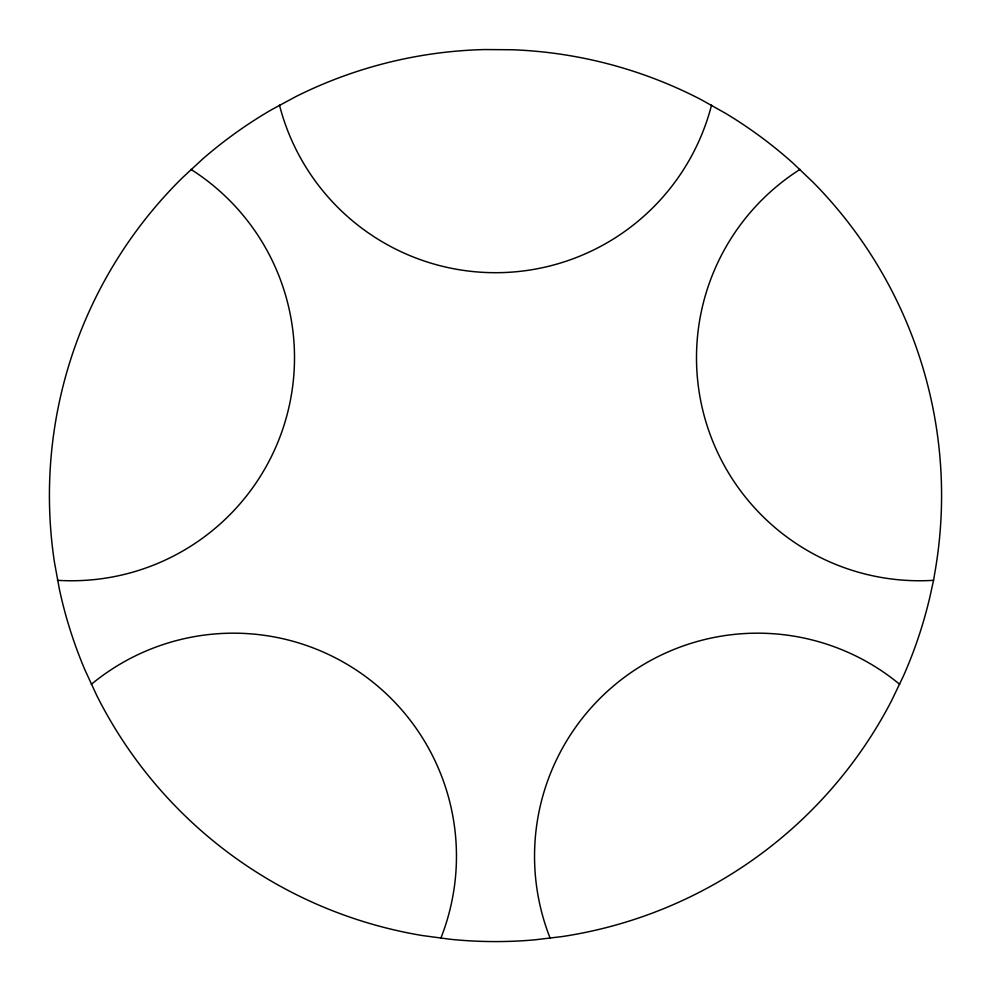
<?xml version="1.0" encoding="UTF-8"?>
<svg xmlns="http://www.w3.org/2000/svg" width="991" height="991" viewBox="0 0 991 991"><rect width="100%" height="100%" fill="white"/><g stroke="black" fill="none" stroke-linecap="round" stroke-linejoin="round"><path stroke-width="1.49" d="M933.547 580.317L935.554 568.549A446.074 446.074 0 0 0 813.264 182.431L792.973 163.094A446.074 446.074 0 0 0 725.412 113.234L700.959 99.558A446.074 446.074 0 0 0 512.818 49.761L484.797 49.55A446.074 446.074 0 0 0 295.937 96.548L271.286 109.865A446.074 446.074 0 0 0 202.994 158.709L182.431 177.736A446.074 446.074 0 0 0 54.406 562.008L59.46 589.571A446.074 446.074 0 0 0 84.805 669.619L96.548 695.063A446.074 446.074 0 0 0 422.451 935.554L450.224 939.27A446.074 446.074 0 0 0 534.186 939.902L562.008 936.594A446.074 446.074 0 0 0 891.442 700.959L903.569 675.701A446.074 446.074 0 0 0 930.103 596.037L933.547 580.317A223.037 223.037 0 0 1 800.034 169.399M91.259 684.36A223.037 223.037 0 0 1 440.797 938.328M190.966 169.399A223.037 223.037 0 0 1 57.453 580.317M711.538 105.096A223.037 223.037 0 0 1 279.462 105.096M550.203 938.328A223.037 223.037 0 0 1 899.741 684.36"/></g></svg>
